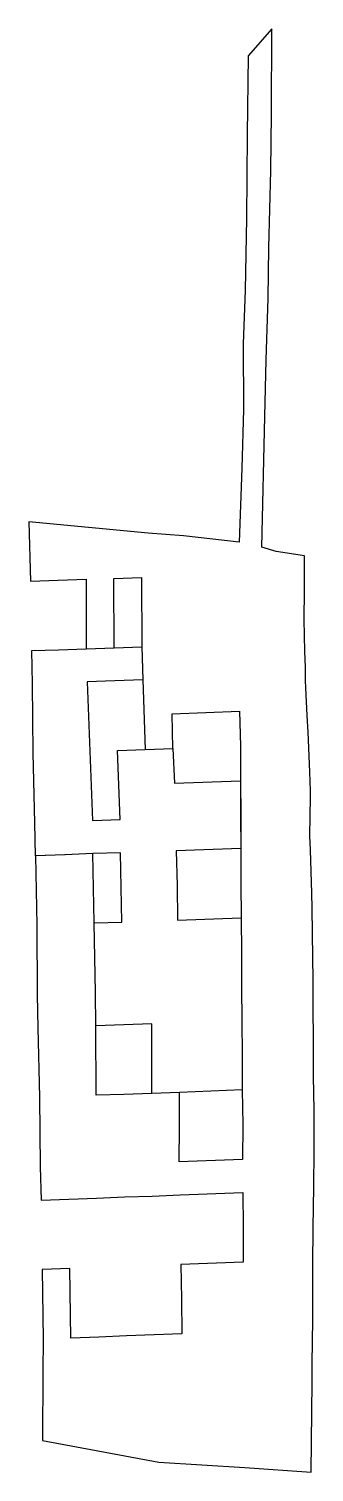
# Model space of a CAD drawing. Header units: inches. Extents: x 610730 to 610817, y 1319274 to 1319710.
import ezdxf

# ---------------------------------------------------------------- set-up
doc = ezdxf.new("R2010")
doc.units = ezdxf.units.IN
doc.header["$MEASUREMENT"] = 0

msp = doc.modelspace()

# ---------------------------------------------------------------- linework, layer by layer
at = {"color": 7, "ltscale": 0.5, "flags": 128}
for points in [[(610730.45, 1319561.19), (610730.9, 1319543.29), (610739.32, 1319543.56), (610747.72, 1319543.82), (610747.78, 1319522.83), (610756.18, 1319523.12), (610756.12, 1319544.09), (610764.52, 1319544.36), (610764.58, 1319523.41), (610764.9, 1319513.42), (610765.62, 1319492.38), (610773.99, 1319492.69), (610773.72, 1319503.16), (610794.1, 1319503.98), (610794.37, 1319493.42), (610794.39, 1319482.91), (610794.45, 1319472.41), (610794.48, 1319462.4), (610794.54, 1319451.89), (610794.62, 1319441.44), (610794.67, 1319430.88), (610794.72, 1319420.39), (610794.82, 1319410.41), (610794.92, 1319399.94), (610794.97, 1319389.44), (610795.08, 1319379.04), (610795.06, 1319368.42), (610775.88, 1319367.69), (610775.93, 1319378.31), (610775.98, 1319388.71), (610767.61, 1319388.4), (610759.18, 1319388.11), (610750.77, 1319387.83), (610750.72, 1319408.87), (610750.61, 1319418.87), (610750.18, 1319439.92), (610749.76, 1319460.88), (610741.35, 1319460.54), (610732.44, 1319460.21), (610732.89, 1319439.29), (610732.98, 1319418.24), (610733.2, 1319408.27), (610733.62, 1319387.22), (610733.87, 1319366.19), (610734.18, 1319356.15), (610742.54, 1319356.46), (610750.91, 1319356.76), (610759.34, 1319357.09), (610767.72, 1319357.37), (610776.14, 1319357.72), (610795.14, 1319358.43), (610795.21, 1319347.94), (610795.27, 1319337.42), (610776.38, 1319336.72), (610776.55, 1319326.23), (610776.73, 1319315.68), (610768.33, 1319315.4), (610759.93, 1319315.1), (610751.56, 1319314.75), (610743.18, 1319314.41), (610742.82, 1319335.46), (610734.42, 1319335.13), (610734.75, 1319314.15), (610734.7, 1319304.21), (610734.6, 1319283.47), (610769.75, 1319276.95), (610795.69, 1319275.27), (610815.82, 1319273.91), (610816.07, 1319301.18), (610816.13, 1319306.68), (610816.28, 1319320.02), (610816.33, 1319324.63), (610816.29, 1319337.78), (610816.5, 1319355.26), (610816.54, 1319359), (610816.66, 1319372.24), (610816.66, 1319376.41), (610816.67, 1319382.81), (610816.55, 1319389.02), (610816.47, 1319393.13), (610816.49, 1319405.93), (610816.42, 1319413.02), (610816.36, 1319422.83), (610816.32, 1319429.43), (610816.04, 1319444.44), (610815.96, 1319448.92), (610815.54, 1319461.99), (610815.41, 1319466.26), (610815.6, 1319478.04), (610815.55, 1319479.89), (610815.38, 1319485.47), (610815.01, 1319495.34), (610814.87, 1319497.64), (610814.55, 1319502.65), (610814.13, 1319511.04), (610814.03, 1319513.22), (610814.09, 1319517.26), (610813.9, 1319521.99), (610813.71, 1319531.68), (610813.75, 1319540.41), (610813.78, 1319550.9), (610805.19, 1319552.22), (610800.86, 1319553.5), (610801.73, 1319592.99), (610802.15, 1319610.21), (610802.75, 1319628.79), (610802.97, 1319644.02), (610803.58, 1319667.38), (610803.81, 1319684.47), (610803.85, 1319710.22), (610796.71, 1319702.07), (610796.43, 1319678.3), (610796.2, 1319652.9), (610795.81, 1319631.23), (610795.27, 1319615.03), (610795.33, 1319595.15), (610794.85, 1319577.45), (610794, 1319555.01), (610777.23, 1319556.97), (610766.53, 1319557.79), (610730.45, 1319561.19)], [(610731.31, 1319522.27), (610739.41, 1319522.54), (610747.78, 1319522.83), (610756.18, 1319523.12), (610764.58, 1319523.41), (610764.9, 1319513.42), (610756.44, 1319513.1), (610748.03, 1319512.78), (610748.83, 1319491.89), (610749.63, 1319470.88), (610758, 1319471.19), (610757.22, 1319492.1), (610765.62, 1319492.38), (610773.99, 1319492.69), (610774.5, 1319482.17), (610794.39, 1319482.91), (610794.48, 1319472.42), (610794.48, 1319462.4), (610774.94, 1319461.75), (610775.23, 1319451.25), (610775.41, 1319440.75), (610794.62, 1319441.44), (610794.7, 1319430.88), (610794.75, 1319420.39), (610794.86, 1319410.41), (610794.95, 1319399.94), (610794.97, 1319389.44), (610775.98, 1319388.71), (610767.61, 1319388.4), (610767.6, 1319409.44), (610759.15, 1319409.16), (610750.72, 1319408.87), (610750.61, 1319418.87), (610750.18, 1319439.92), (610758.58, 1319440.18), (610758.17, 1319461.12), (610749.76, 1319460.88), (610741.38, 1319460.54), (610732.44, 1319460.21), (610732.29, 1319470.25), (610731.78, 1319491.29), (610731.5, 1319512.27), (610731.31, 1319522.27)]]:
    msp.add_lwpolyline(points, dxfattribs=at)

doc.saveas('drawing.dxf')
